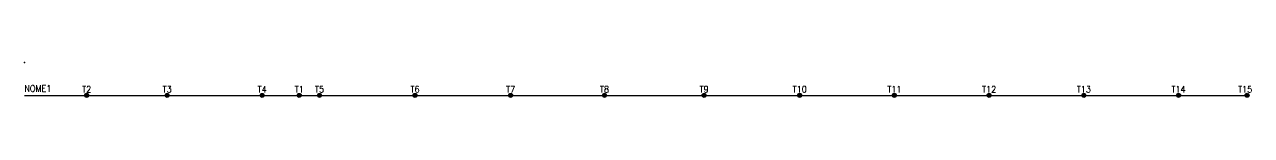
# Model space of a CAD drawing. Header units: millimetres. Extents: x 2240 to 2616, y 1536 to 1547.
import ezdxf
from ezdxf.enums import TextEntityAlignment as Align

# ---------------------------------------------------------------- set-up
doc = ezdxf.new("R2010")
doc.units = ezdxf.units.MM
doc.styles.add('ROMANS', font='romans')

msp = doc.modelspace()

# ---------------------------------------------------------------- hatches: boundary and pattern name
h = msp.add_hatch(color=256)
h.dxf.hatch_style = 1
h.paths.add_polyline_path([(2259.62, 1536.59, 1), (2258.42, 1536.59, 1)])
h = msp.add_hatch(color=256)
h.dxf.hatch_style = 1
h.paths.add_polyline_path([(2284.27, 1536.59, 1), (2283.07, 1536.59, 1)])
h = msp.add_hatch(color=256)
h.dxf.hatch_style = 1
h.paths.add_polyline_path([(2313.36, 1536.59, 1), (2312.16, 1536.59, 1)])
h = msp.add_hatch(color=256)
h.dxf.hatch_style = 1
h.paths.add_polyline_path([(2324.7, 1536.59, 1), (2323.5, 1536.59, 1)])
h = msp.add_hatch(color=256)
h.dxf.hatch_style = 1
h.paths.add_polyline_path([(2330.91, 1536.59, 1), (2329.71, 1536.59, 1)])
h = msp.add_hatch(color=256)
h.dxf.hatch_style = 1
h.paths.add_polyline_path([(2360.16, 1536.59, 1), (2358.96, 1536.59, 1)])
h = msp.add_hatch(color=256)
h.dxf.hatch_style = 1
h.paths.add_polyline_path([(2389.41, 1536.59, 1), (2388.21, 1536.59, 1)])
h = msp.add_hatch(color=256)
h.dxf.hatch_style = 1
h.paths.add_polyline_path([(2418.16, 1536.59, 1), (2416.96, 1536.59, 1)])
h = msp.add_hatch(color=256)
h.dxf.hatch_style = 1
h.paths.add_polyline_path([(2448.67, 1536.59, 1), (2447.47, 1536.59, 1)])
h = msp.add_hatch(color=256)
h.dxf.hatch_style = 1
h.paths.add_polyline_path([(2477.92, 1536.59, 1), (2476.72, 1536.59, 1)])
h = msp.add_hatch(color=256)
h.dxf.hatch_style = 1
h.paths.add_polyline_path([(2506.92, 1536.59, 1), (2505.72, 1536.59, 1)])
h = msp.add_hatch(color=256)
h.dxf.hatch_style = 1
h.paths.add_polyline_path([(2535.92, 1536.59, 1), (2534.72, 1536.59, 1)])
h = msp.add_hatch(color=256)
h.dxf.hatch_style = 1
h.paths.add_polyline_path([(2564.92, 1536.59, 1), (2563.72, 1536.59, 1)])
h = msp.add_hatch(color=256)
h.dxf.hatch_style = 1
h.paths.add_polyline_path([(2593.92, 1536.59, 1), (2592.72, 1536.59, 1)])
h = msp.add_hatch(color=256)
h.dxf.hatch_style = 1
h.paths.add_polyline_path([(2614.91, 1536.62, 1), (2613.71, 1536.62, 1)])

# ---------------------------------------------------------------- linework, layer by layer
at = {"color": 7}
msp.add_line((2240, 1536.59), (2614.32, 1536.59), dxfattribs=at)
for centre in [(2259.02, 1536.59), (2283.67, 1536.59), (2312.76, 1536.59), (2324.1, 1536.59), (2330.31, 1536.59), (2359.56, 1536.59), (2388.81, 1536.59), (2417.56, 1536.59), (2448.07, 1536.59), (2477.32, 1536.59), (2506.32, 1536.59), (2535.32, 1536.59), (2564.32, 1536.59), (2593.32, 1536.59), (2614.31, 1536.62)]:
    msp.add_circle(centre, 0.6)
msp.add_point((2240, 1546.59))

# ---------------------------------------------------------------- texts
at = {"style": 'ROMANS', "width": 0.9}
for tag, p in [('NOME1', (2239.94, 1537.7)), ('T15', (2611.56, 1537.45))]:
    msp.add_attdef(tag, p, '', height=2, dxfattribs=at)
at = {"style": 'ROMANS', "width": 0.9, "flags": 1}
for tag, p in [('T2', (2259.02, 1537.45)), ('T3', (2283.67, 1537.45)), ('T4', (2312.76, 1537.45)), ('T1', (2324.1, 1537.45)), ('T5', (2330.31, 1537.45)), ('T6', (2359.56, 1537.45)), ('T7', (2388.81, 1537.45)), ('T8', (2417.56, 1537.45)), ('T9', (2448.07, 1537.45)), ('T10', (2477.32, 1537.45)), ('T11', (2506.32, 1537.45)), ('T12', (2535.32, 1537.45)), ('T13', (2564.32, 1537.45)), ('T14', (2593.32, 1537.45))]:
    msp.add_attdef(tag, text='', height=2, dxfattribs=at).set_placement(p, align=Align.CENTER)

doc.saveas('drawing.dxf')
